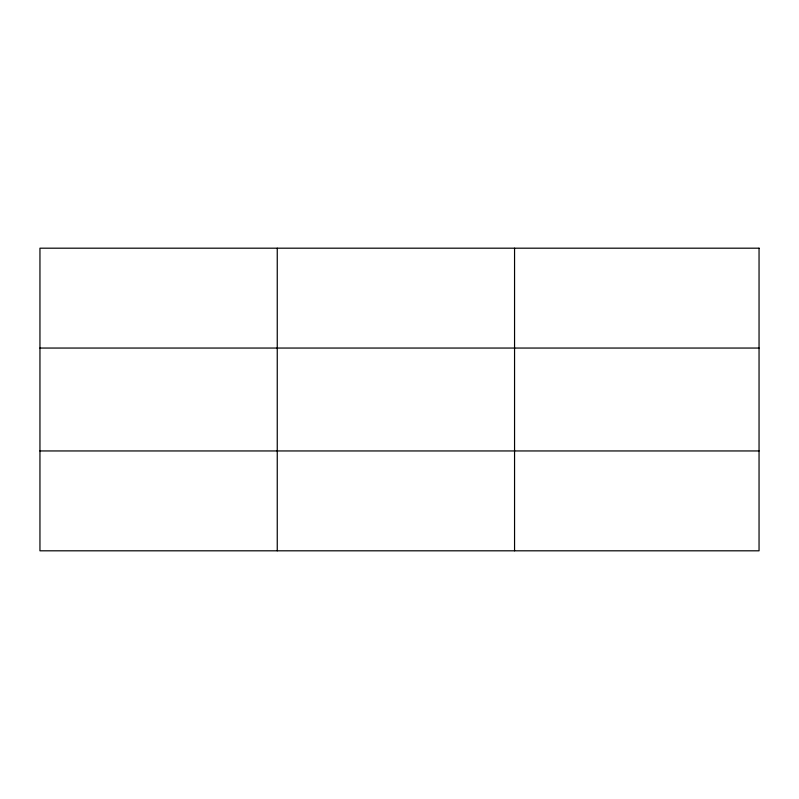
<?xml version="1.0" encoding="UTF-8"?>
<svg xmlns="http://www.w3.org/2000/svg" width="799" height="799" viewBox="0 0 799 799"><rect width="100%" height="100%" fill="white"/><g stroke="black" fill="none" stroke-linecap="round" stroke-linejoin="round"><path stroke-width="1.2" d="M277.253 248.189L277.253 550.811M514.556 248.189L514.556 550.811M39.95 348.054L759.05 348.054M39.95 450.946L759.05 450.946M759.05 248.189L759.05 550.811L39.95 550.811L39.95 248.189L759.05 248.189"/></g></svg>
